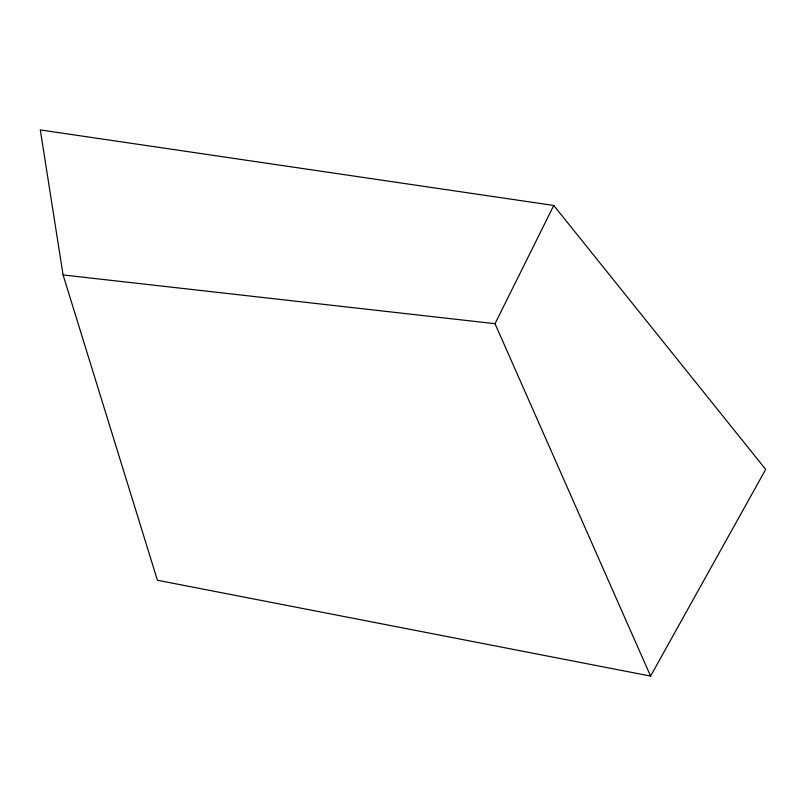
<?xml version="1.0" encoding="UTF-8"?>
<svg xmlns="http://www.w3.org/2000/svg" width="806" height="806" viewBox="0 0 806 806"><rect width="100%" height="100%" fill="white"/><g stroke="black" fill="none" stroke-linecap="round" stroke-linejoin="round"><path stroke-width="1.21" d="M650.573 676.083L495.025 323.7L553.772 205.47L40.3 129.917L63.08 274.937L157.422 580.249L650.573 676.083L765.7 469.404L553.772 205.47M63.08 274.937L495.025 323.7"/></g></svg>
